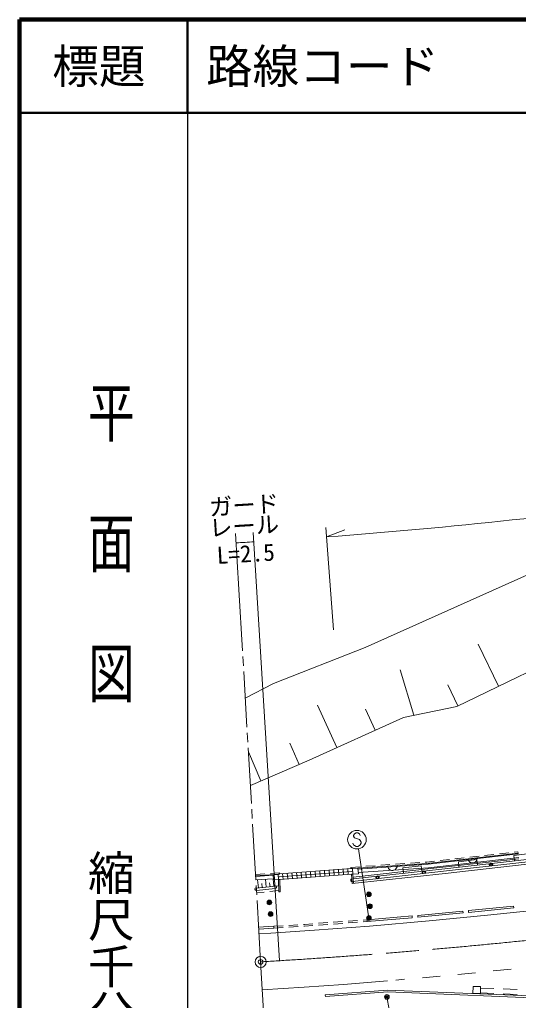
# Model space of a CAD drawing. Units: millimetres at full size, sheet at 1:1000; details may follow other scales. Extents: x 40000 to 680000, y 20000 to 380000.
# Drawn here: x 40000 to 93508, y 274832 to 380000 of the extents above; entities that cross this region are included whole.
import ezdxf
from ezdxf.enums import TextEntityAlignment as Align

# ---------------------------------------------------------------- set-up
doc = ezdxf.new("R2010")
doc.units = ezdxf.units.MM
doc.header["$LTSCALE"] = 1000
doc.header["$PDMODE"] = 32
doc.header["$PDSIZE"] = 500
doc.linetypes.add('CHAIN', pattern=[18.5, 12, -1.5, 3.5, -1.5])
for name, color, linetype, lineweight in [('M-BGD', 7, 'Continuous', 13), ('M-BMK', 2, 'Continuous', 13), ('M-BMK-SRVR', 3, 'Continuous', 13), ('M-STR-HTXT', 7, 'Continuous', 13), ('M-STR-STRC', 7, 'Continuous', 13), ('M-TTL', 2, 'Continuous', 140), ('M-TTL-BAND', 7, 'Continuous', 25), ('M-TTL-LINE', 7, 'Continuous', 50)]:
    doc.layers.add(name, color=color, linetype=linetype, lineweight=lineweight)
doc.layers.add('M-TTL-TXT', color=7, linetype='Continuous')
doc.styles.add('@ＭＳ ゴシック', font='')
doc.styles.add('ＭＳ ゴシック', font='')
doc.styles.get('@ＭＳ ゴシック').set_extended_font_data('@MS Gothic')
doc.styles.get('ＭＳ ゴシック').set_extended_font_data('MS Gothic')

msp = doc.modelspace()

# ---------------------------------------------------------------- linework, layer by layer
at = {"layer": 'M-BGD'}
for p, q in [((77077, 312685), (95829, 321084)), ((67231, 308808), (77077, 312685)), ((91376, 308509), (89202, 313012)), ((82305, 305409), (80839, 310278)), ((64208, 307230), (67231, 308808)), ((87026, 306409), (85939, 308661)), ((74035, 301939), (71971, 306493)), ((78131, 303796), (77099, 306073)), ((69975, 300123), (68986, 302420)), ((65890, 298364), (64543, 301493)), ((88292, 290182), (89286, 290294)), ((89882, 290362), (90876, 290474)), ((91472, 290541), (92466, 290653)), ((95015, 290607), (93028, 290382)), ((93028, 290382), (93096, 289785)), ((93062, 290721), (93451, 290765)), ((77137, 289209), (78135, 289278)), ((78733, 289320), (79731, 289389)), ((80329, 289430), (81327, 289499)), ((83094, 289267), (81105, 289053)), ((81925, 289541), (82923, 289610)), ((83158, 288671), (83094, 289267)), ((83522, 289651), (83686, 289663)), ((83686, 289663), (84516, 289756)), ((85112, 289823), (86106, 289936)), ((86702, 290003), (87696, 290115)), ((89054, 289930), (87066, 289704)), ((87066, 289704), (87134, 289108)), ((89121, 289334), (89054, 289930)), ((65310, 288343), (66309, 288405)), ((65319, 288193), (67876, 288351)), ((67190, 288253), (65324, 288117)), ((66907, 288442), (67867, 288501)), ((67869, 288394), (67720, 288383)), ((67720, 288383), (67763, 287790)), ((67867, 288501), (67876, 288351)), ((75551, 288961), (67869, 288394)), ((75573, 288662), (67891, 288095)), ((75595, 288363), (67913, 287796)), ((68218, 288420), (68262, 287821)), ((68717, 288457), (68761, 287858)), ((69215, 288493), (69260, 287895)), ((69714, 288530), (69758, 287932)), ((70213, 288567), (70257, 287969)), ((70711, 288604), (70756, 288006)), ((71210, 288641), (71254, 288043)), ((71709, 288677), (71753, 288079)), ((72207, 288714), (72251, 288116)), ((72706, 288751), (72750, 288153)), ((73205, 288788), (73249, 288190)), ((73703, 288825), (73747, 288227)), ((74202, 288861), (74246, 288264)), ((74701, 288898), (74745, 288301)), ((75199, 288935), (75243, 288337)), ((75541, 289099), (76538, 289168)), ((75541, 289099), (75550, 288961)), ((75701, 288972), (75551, 288961)), ((75723, 288673), (75573, 288662)), ((75745, 288374), (75595, 288363)), ((75674, 287363), (75595, 288363)), ((75823, 287375), (75745, 288374)), ((81105, 289053), (81170, 288457)), ((67217, 287884), (65345, 287748)), ((65397, 286869), (67771, 287116)), ((66865, 287022), (66823, 287430)), ((67274, 287065), (67189, 287881)), ((67891, 288095), (67742, 288084)), ((67763, 287790), (67810, 286462)), ((67913, 287796), (67764, 287785)), ((67913, 287796), (67960, 286467)), ((67421, 286835), (65411, 286615)), ((66232, 286454), (65426, 286370)), ((67823, 286620), (66828, 286516)), ((82716, 283948), (87557, 284409)), ((88140, 284462), (92984, 284939)), ((88160, 284263), (88140, 284462)), ((68866, 282878), (69864, 282943)), ((70463, 282981), (70554, 282987)), ((70554, 282987), (71460, 283054)), ((72059, 283098), (73056, 283172)), ((72071, 282898), (73069, 282972)), ((73654, 283216), (74652, 283289)), ((73667, 283016), (74664, 283090)), ((75250, 283333), (76247, 283407)), ((75263, 283134), (76260, 283207)), ((76846, 283451), (77270, 283482)), ((76858, 283251), (77285, 283283)), ((77268, 283482), (82108, 283895)), ((77285, 283283), (77270, 283482)), ((82735, 283749), (82716, 283948)), ((65641, 282684), (67271, 282775)), ((67270, 282775), (68267, 282840)), ((67282, 282576), (68280, 282640)), ((68879, 282679), (69877, 282743)), ((70476, 282781), (70568, 282787)), ((70568, 282787), (71473, 282854)), ((90870, 275573), (89429, 275629)), ((90867, 276094), (89444, 276149)), ((93365, 275997), (91866, 276055)), ((72791, 275431), (72806, 275232)), ((93368, 275476), (91869, 275534))]:
    msp.add_line(p, q, dxfattribs=at)
at = {"layer": 'M-BGD', "color": 171}
for p, q in [((93451, 290765), (93468, 290616)), ((65614, 286892), (65524, 287761)), ((66035, 286936), (65992, 287357)), ((66457, 286979), (66369, 287822)), ((67960, 286467), (67810, 286462))]:
    msp.add_line(p, q, dxfattribs=at)
at = {"layer": 'M-BGD'}
for points in [[(126976, 321386), (117610, 318798), (109586, 316925), (100942, 313127), (86895, 306347)], [(64754, 297874), (71075, 300597), (81186, 305181), (86894, 306346)], [(144796, 295305), (135814, 294328), (121885, 292796), (107991, 291209), (100020, 290302), (86105, 288743), (75685, 287578)], [(100051, 290576), (85612, 288935), (75784, 287877)], [(76295, 289001), (83700, 289513), (93468, 290616)], [(76302, 288905), (83815, 289428), (93507, 290539)], [(100107, 290079), (85667, 288438), (75674, 287363)], [(75772, 288029), (83789, 288951), (93567, 290026)], [(76330, 288536), (83849, 289059), (93550, 290171)], [(82735, 283749), (87576, 284210), (87557, 284409)], [(88160, 284263), (93004, 284740), (92984, 284939)], [(77285, 283283), (82125, 283696), (82108, 283895)], [(65653, 282484), (67282, 282576), (67271, 282775)], [(72791, 275431), (79482, 275943), (98332, 275180), (113299, 276967), (123544, 280213), (128225, 280863), (128252, 280665)], [(72806, 275232), (79485, 275742), (98340, 274979)]]:
    msp.add_lwpolyline(points, dxfattribs=at)
for points in [[(67226, 287766), (67762, 287805), (67723, 288342), (67186, 288302)], [(76339, 288410), (76295, 289003), (75702, 288959), (75746, 288366)], [(89449, 276309), (89427, 275554), (88626, 275577), (88648, 276332)]]:
    msp.add_lwpolyline(points, close=True, dxfattribs=at)
for centre, radius in [((90566, 289356), 112), ((90566, 289356), 100), ((83367, 288550), 112), ((83367, 288550), 100), ((78398, 287995), 112), ((78398, 287995), 100)]:
    msp.add_circle(centre, radius, dxfattribs=at)
for centre, radius, start, end in [((79997, 289257), 500, 183.96003, 3.96003), ((88584, 290064), 500, 186.4388, 6.4388), ((90566, 289356), 188, 329.52349, 223.26328), ((90566, 289356), 150, 317.80301, 234.98376), ((78398, 287995), 188, 329.50695, 223.24674), ((83367, 288550), 188, 329.50695, 223.24674), ((83367, 288550), 150, 317.78647, 234.96722), ((67405, 286984), 150, 276.24456, 96.24456), ((75668, 287727), 150, 96.37684, 276.37684), ((78398, 287995), 150, 317.78647, 234.96722), ((65395, 286764), 150, 96.24456, 276.24456)]:
    msp.add_arc(centre, radius, start, end, dxfattribs=at)
at = {"layer": 'M-BMK'}
for p, q in [((63911, 312307), (63526, 318896)), ((64004, 310710), (63946, 311708)), ((64389, 304121), (64039, 310111)), ((64482, 302524), (64424, 303522)), ((64867, 295935), (64517, 301925)), ((64960, 294338), (64902, 295336)), ((65345, 287749), (64995, 293739)), ((65438, 286152), (65380, 287150)), ((65858, 278964), (65473, 285553)), ((65858, 278964), (66243, 272375))]:
    msp.add_line(p, q, dxfattribs=at)
at = {"layer": 'M-BMK', "linetype": 'CHAIN'}
msp.add_arc((27970, 927859), 650000, 273.34163, 278.04774, dxfattribs=at)
at = {"layer": 'M-BMK-SRVR'}
msp.add_circle((65858, 278964), 600, dxfattribs=at)
msp.add_point((65858, 278964), dxfattribs=at)
at = {"layer": 'M-STR-HTXT'}
for p, q in [((67898, 279086), (65072, 325000)), ((73674, 314560), (72857, 325529)), ((72931, 324532), (74881, 325279)), ((63526, 318896), (63177, 324886)), ((77476, 283661), (76341, 291066)), ((79402, 275208), (82689, 257191))]:
    msp.add_line(p, q, dxfattribs=at)
for centre, radius in [((77476, 283661), 150), ((77476, 283661), 120), ((77476, 283661), 90), ((77476, 283661), 60), ((77476, 283661), 30), ((77476, 283661), 20), ((79402, 275208), 150), ((79402, 275208), 120), ((79402, 275208), 90), ((79402, 275208), 60), ((79402, 275208), 30), ((79402, 275208), 20)]:
    msp.add_circle(centre, radius, dxfattribs=at)
for start, end in [(274.26194, 278.04774), (273.34163, 273.52177)]:
    msp.add_arc((27970, 927859), 605000, start, end, dxfattribs=at)
for p in [(77476, 283661), (79402, 275208)]:
    msp.add_point(p, dxfattribs=at)
at = {"layer": 'M-STR-STRC'}
for p, q in [((75915, 292704), (75824, 292522)), ((75824, 292522), (75824, 292431)), ((75824, 292431), (75915, 292249)), ((76097, 292795), (75915, 292704)), ((76278, 292795), (76097, 292795)), ((76460, 292704), (76278, 292795)), ((76551, 292522), (76460, 292704)), ((75824, 291522), (75733, 291704)), ((75915, 291431), (75824, 291522)), ((75915, 292249), (76460, 292067)), ((76097, 291340), (75915, 291431)), ((76278, 291340), (76097, 291340)), ((76460, 291431), (76278, 291340)), ((76460, 292067), (76551, 291977)), ((76551, 291522), (76460, 291431)), ((76551, 291977), (76642, 291795)), ((76642, 291704), (76551, 291522)), ((76642, 291795), (76642, 291704)), ((88916, 277803), (87013, 277619)), ((92721, 278184), (90819, 277987)), ((81301, 277092), (80375, 277009)), ((85110, 277435), (83206, 277264))]:
    msp.add_line(p, q, dxfattribs=at)
for points in [[(148394, 291456), (133232, 289299), (124776, 288136), (116662, 287050), (108915, 286072), (102693, 285307), (96087, 284563), (90198, 283953), (83942, 283355), (77526, 282797), (71620, 282345), (66963, 282037), (65683, 281971)], [(79469, 276938), (74762, 276544), (70527, 276241), (66033, 275971)]]:
    msp.add_lwpolyline(points, dxfattribs=at)
for centre, radius in [((76187, 292067), 1000), ((77469, 286206), 250), ((77469, 286206), 204), ((77469, 286206), 159), ((77469, 286206), 114), ((77469, 286206), 68.2), ((77469, 286206), 22.7), ((66797, 285335), 250), ((66797, 285335), 204), ((66797, 285335), 159), ((66797, 285335), 114), ((66797, 285335), 68.2), ((66797, 285335), 22.7), ((77588, 284928), 250), ((77588, 284928), 204), ((77588, 284928), 159), ((77588, 284928), 114), ((66918, 284083), 250), ((66918, 284083), 204), ((66918, 284083), 159), ((66918, 284083), 114), ((66918, 284083), 68.2), ((66918, 284083), 22.7), ((77588, 284928), 68.2), ((77588, 284928), 22.7)]:
    msp.add_circle(centre, radius, dxfattribs=at)
at = {"layer": 'M-TTL'}
for p, q in [((40000, 380000), (40000, 20000)), ((680000, 380000), (40000, 380000))]:
    msp.add_line(p, q, dxfattribs=at)
at = {"layer": 'M-TTL-BAND'}
msp.add_line((58000, 370000), (58000, 20000), dxfattribs=at)
at = {"layer": 'M-TTL-LINE'}
for p, q in [((58000, 380000), (58000, 370000)), ((40000, 370000), (680000, 370000))]:
    msp.add_line(p, q, dxfattribs=at)

# ---------------------------------------------------------------- texts
at = {"layer": 'M-STR-HTXT', "style": 'ＭＳ ゴシック'}
for s, p in [('ガード', (64157, 326470)), ('レール', (64166, 324243))]:
    msp.add_text(s, height=1833, rotation=3.477, dxfattribs=at).set_placement(p, align=Align.BOTTOM_CENTER)
msp.add_text('L=2.5', height=1833, rotation=3.477, dxfattribs=at).set_placement((64203, 323644), align=Align.TOP_CENTER)
at = {"layer": 'M-TTL-BAND', "style": '@ＭＳ ゴシック', "width": 1.4}
msp.add_text('平  面  図', height=3666, rotation=270, dxfattribs=at).set_placement((49777, 306475), align=Align.MIDDLE_RIGHT)
at = {"layer": 'M-TTL-BAND', "style": '@ＭＳ ゴシック'}
msp.add_text('縮尺千分の一', height=3666, rotation=270, dxfattribs=at).set_placement((49777, 261030), align=Align.MIDDLE_RIGHT)
at = {"layer": 'M-TTL-TXT', "style": 'ＭＳ ゴシック'}
msp.add_text('標題', height=3666, dxfattribs=at).set_placement((48500, 375000), align=Align.MIDDLE_CENTER)
msp.add_text('路線コード', height=3666, dxfattribs=at).set_placement((60000, 375000), align=Align.MIDDLE_LEFT)

doc.saveas('drawing.dxf')
